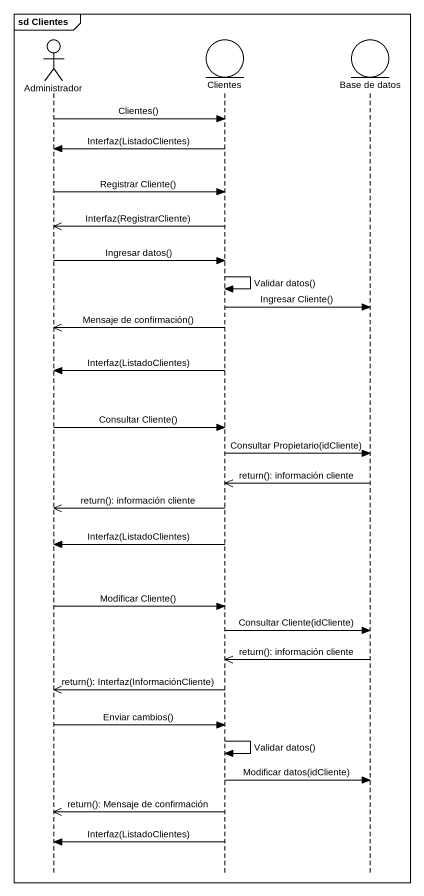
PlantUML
@startuml
mainframe sd Clientes
hide footbox
actor Administrador
entity Clientes
entity "Base de datos" as Base_de_datos

Administrador -> Clientes : Clientes()
Clientes -> Administrador : Interfaz(ListadoClientes)
Administrador -> Clientes : Registrar Cliente()
Clientes ->> Administrador : Interfaz(RegistrarCliente)
Administrador -> Clientes : Ingresar datos()
Clientes -> Clientes : Validar datos()
Clientes -> Base_de_datos : Ingresar Cliente()
Clientes ->> Administrador : Mensaje de confirmación()
Clientes -> Administrador : Interfaz(ListadoClientes)
Administrador -> Clientes : Consultar Cliente()
Clientes -> Base_de_datos : Consultar Propietario(idCliente)
Base_de_datos ->> Clientes : return(): información cliente
Clientes ->> Administrador : return(): información cliente
Clientes -> Administrador : Interfaz(ListadoClientes)
Administrador -> Clientes : Modificar Cliente()
Clientes -> Base_de_datos : Consultar Cliente(idCliente)
Base_de_datos ->> Clientes : return(): información cliente
Clientes ->> Administrador : return(): Interfaz(InformaciónCliente)
Administrador -> Clientes : Enviar cambios()
Clientes -> Clientes : Validar datos()
Clientes -> Base_de_datos : Modificar datos(idCliente)
Clientes ->> Administrador : return(): Mensaje de confirmación
Clientes -> Administrador : Interfaz(ListadoClientes)
@enduml
